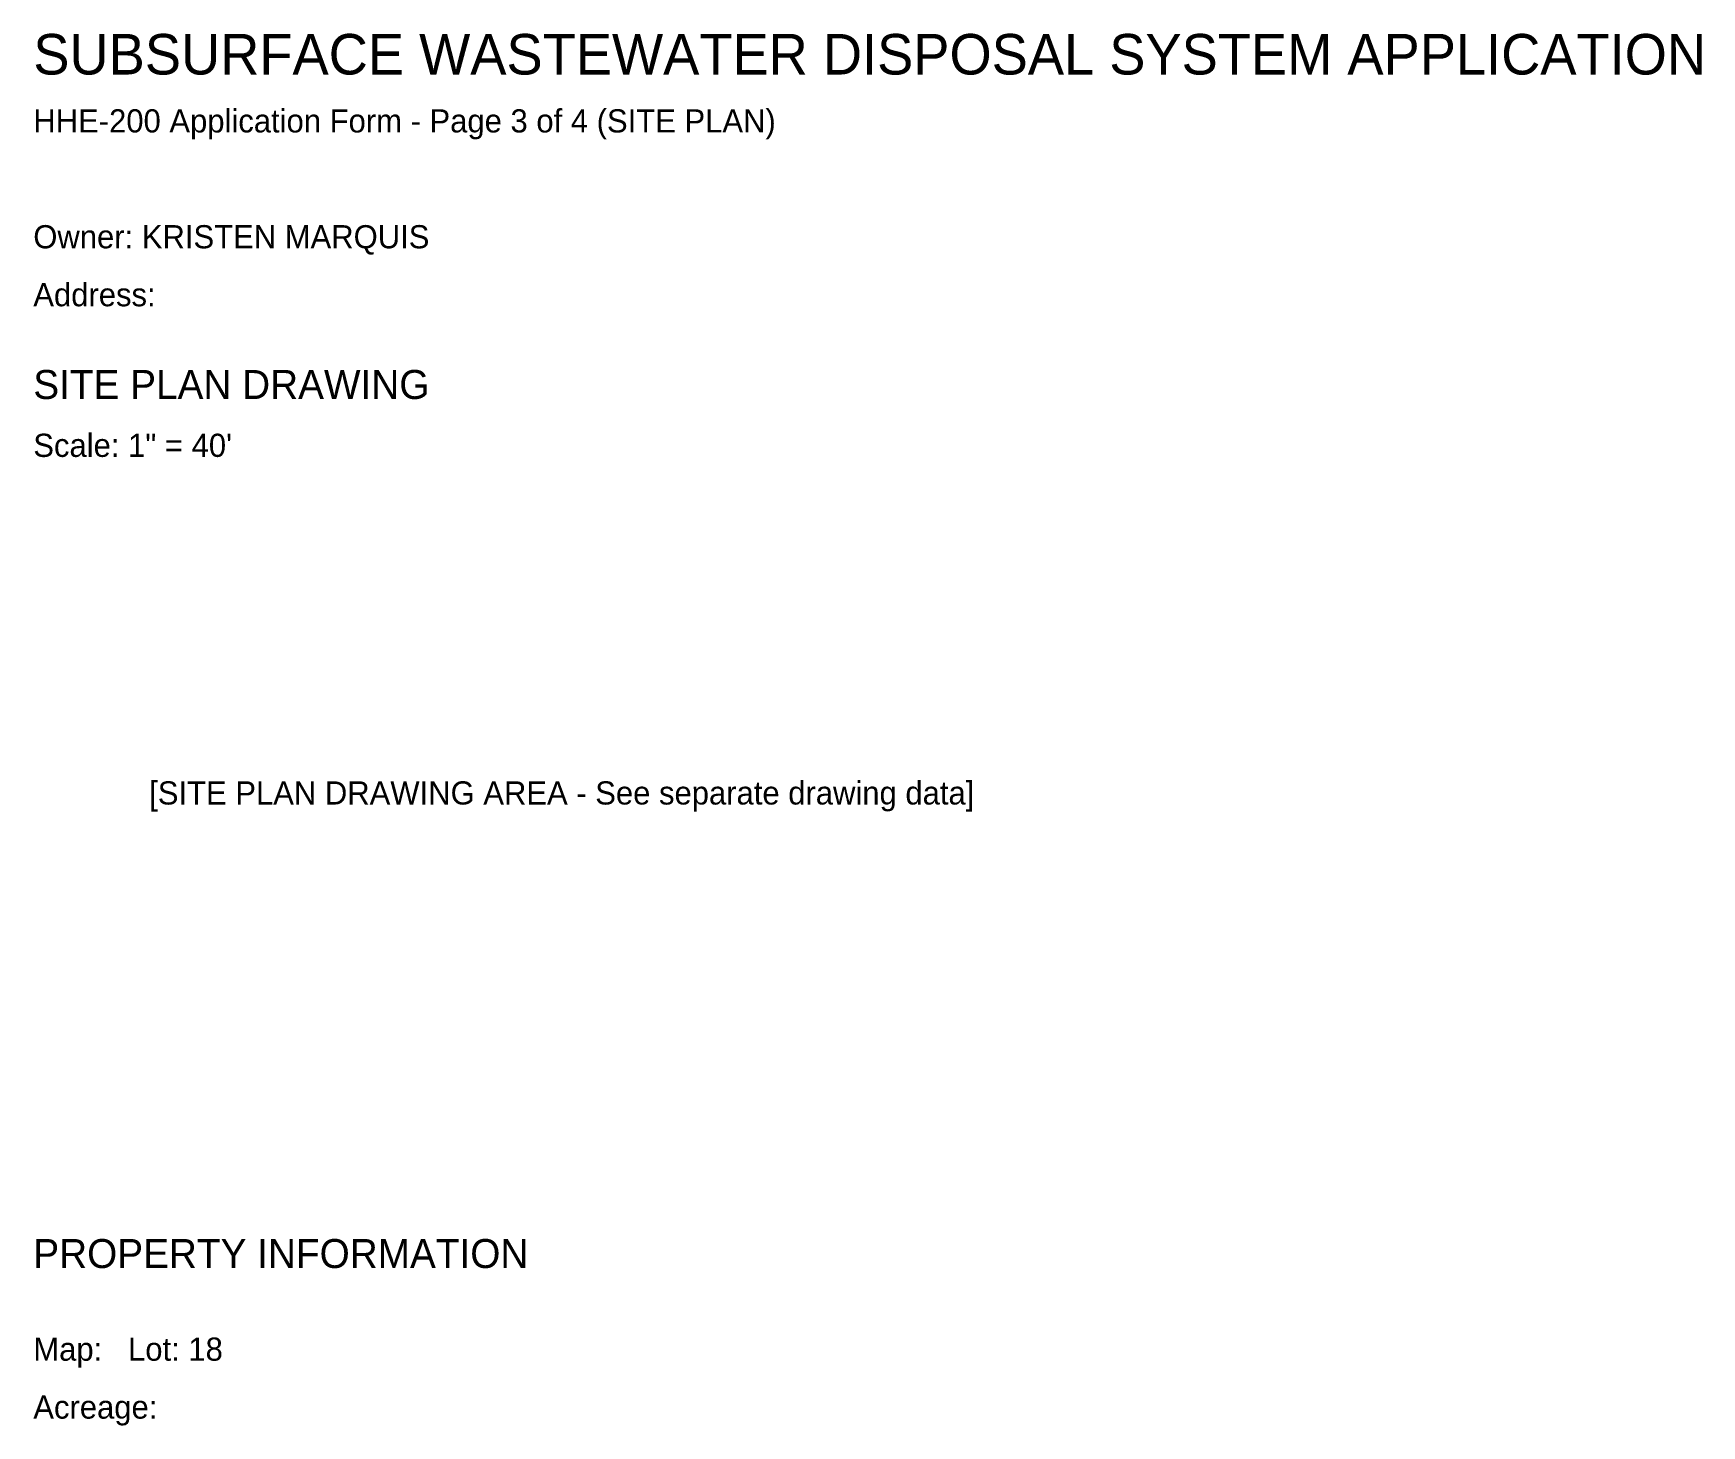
# Model space of a CAD drawing. Header units: metres. Extents: x 10 to 154, y 5 to 279.
# Drawn here: x 10 to 154, y 158.4 to 278.6 of the extents above; entities outside this region: 2.
import ezdxf

# ---------------------------------------------------------------- set-up
doc = ezdxf.new("R2010")
doc.units = ezdxf.units.M

msp = doc.modelspace()

# ---------------------------------------------------------------- texts
for s, height, p in [('SUBSURFACE WASTEWATER DISPOSAL SYSTEM APPLICATION', 3.5, (10, 275)), ('HHE-200 Application Form - Page 3 of 4 (SITE PLAN)', 2, (10, 270)), ('Owner: KRISTEN MARQUIS', 2, (10, 260)), ('Address: ', 2, (10, 255)), ('SITE PLAN DRAWING', 2.5, (10, 247)), ('Scale: 1" = 40\'', 2, (10, 242)), ('[SITE PLAN DRAWING AREA - See separate drawing data]', 2, (20, 212)), ('PROPERTY INFORMATION', 2.5, (10, 172)), ('Map:   Lot: 18', 2, (10, 164)), ('Acreage: ', 2, (10, 159)), ('SITE EVALUATOR SIGNATURE / INITIALS: ___________', 2, (10, 10)), ('SE #: 338  Date: 3/1/2026', 2, (10, 5))]:
    msp.add_text(s, height=height).set_placement(p)

doc.saveas('drawing.dxf')
